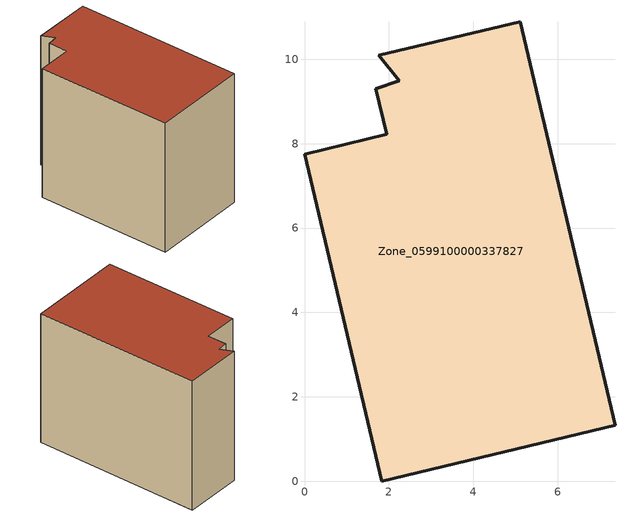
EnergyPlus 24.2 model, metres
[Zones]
Zone_0599100000337827
 floor ground (C_G): 1.76,10.1 5.11,10.89 7.36,1.32 1.83,0 0,7.75 1.95,8.22 1.7,9.3 2.25,9.49 z0
 wall outside (C_F): 1.83,0 7.36,1.32 5.11,10.89 1.76,10.1 2.25,9.49 1.7,9.3 1.95,8.22 0,7.75 1.83,0 z0:7.93
 roof outside (C_R): 5.11,10.89 1.76,10.1 2.25,9.49 1.7,9.3 1.95,8.22 0,7.75 1.83,0 7.36,1.32 z7.93
[BUILDING]
Pand.0599100000337827: North Axis=0; Terrain=City; Loads Convergence Tolerance Value=0.04; Temperature Convergence Tolerance Value=0.4; Solar Distribution=FullExterior; Maximum Number of Warmup Days=25; Minimum Number of Warmup Days=1
[Site:Location]
Rotterdam.The.Hague.AP_ZH_NLD Design_Conditions: Latitude=51.96; Longitude=4.45; Time Zone=1; Elevation=-4.5
[SITE:GROUNDTEMPERATURE:BUILDINGSURFACE]
18, 18, 18, 18, 18, 18, 18, 18, 18, 18, 18, 18
[MATERIAL] Thermal Absorptance=0.9; Solar Absorptance=0.7; Visible Absorptance=0.7
Name | Roughness | Thickness | Conductivity | Density | Specific Heat
G.TI.1975-1991 | MediumSmooth | 0.15 | 0.288461 | 540 | 1210
F.TI.1975-1991 | Rough | 0.3 | 0.230769 | 1920 | 840
R.TI.1975-1991 | MediumRough | 0.2 | 0.153846 | 1500 | 1000
[CONSTRUCTION]
C_G: G.TI.1975-1991
C_F: F.TI.1975-1991
C_R: R.TI.1975-1991
[ZONE]
Zone_0599100000337827: Type=1; Multiplier=1; Ceiling Height=Autocalculate; Volume=Autocalculate; Floor Area=autocalculate; Part of Total Floor Area=Yes
[ZONEINFILTRATION:DESIGNFLOWRATE]
Infil_Zone_0599100000337827: Zone or ZoneList or Space or SpaceList=Zone_0599100000337827; Schedule=AlwaysOn; Design Flow Rate Calculation Method=Flow/Area; Flow Rate per Floor Area=0.003; Constant Term Coefficient=1; Temperature Term Coefficient=0; Velocity Term Coefficient=0; Velocity Squared Term Coefficient=0
[HVACTEMPLATE:ZONE:IDEALLOADSAIRSYSTEM]
Zone_0599100000337827: Maximum Heating Supply Air Temperature=50; Minimum Cooling Supply Air Temperature=13; Maximum Heating Supply Air Humidity Ratio=0.0156; Minimum Cooling Supply Air Humidity Ratio=0.0077; Heating Limit=NoLimit; Cooling Limit=NoLimit; Dehumidification Control Type=ConstantSensibleHeatRatio; Cooling Sensible Heat Ratio=0.7; Dehumidification Setpoint=60; Humidification Control Type=None; Humidification Setpoint=30; Outdoor Air Method=None; Outdoor Air Flow Rate per Person=0.00944; Outdoor Air Flow Rate per Zone Floor Area=0; Outdoor Air Flow Rate per Zone=0; Demand Controlled Ventilation Type=None; Outdoor Air Economizer Type=NoEconomizer; Heat Recovery Type=None; Sensible Heat Recovery Effectiveness=0.7; Latent Heat Recovery Effectiveness=0.65
[ZONECONTROL:THERMOSTAT]
ThermostatControl_Zone_0599100000337827: Zone or ZoneList=Zone_0599100000337827; Control Type Schedule=DualSetpointControlType; Control 1=Thermostat_Zone_0599100000337827; Temperature Difference Between Cutout And Setpoint=0
[THERMOSTATSETPOINT:DUALSETPOINT]
Thermostat_Zone_0599100000337827: Heating Setpoint Temperature Schedule=HeatingSetpoint_Zone_0599100000337827; Cooling Setpoint Temperature Schedule=CoolingSetpoint_Zone_0599100000337827
[SCHEDULE:COMPACT]
HeatingSetpoint_Zone_0599100000337827: Through: 12/31, For: AllDays, Until: 24:00, 21
CoolingSetpoint_Zone_0599100000337827: Through: 12/31, For: AllDays, Until: 24:00, 24
DualSetpointControlType: Through: 12/31, For: AllDays, Until: 24:00, 4
AlwaysOn: Through: 12/31, For: AllDays, Until: 24:00, 1
